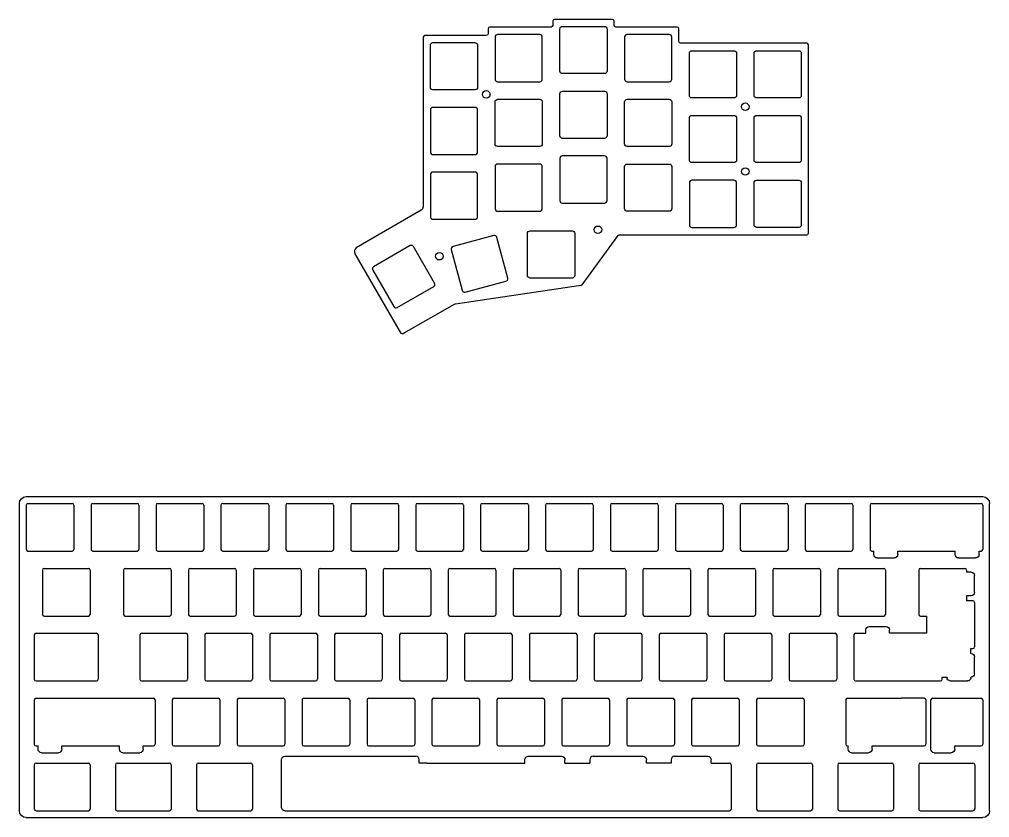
# Model space of a CAD drawing. Header units: millimetres. Extents: x 3603 to 4316, y 1056 to 1550.
# Drawn here: x 4030.9 to 4315.6, y 1274.2 to 1508.5 of the extents above; entities that cross this region are included whole.
import ezdxf

# ---------------------------------------------------------------- set-up
doc = ezdxf.new("R2010")
doc.units = ezdxf.units.MM

msp = doc.modelspace()

# ---------------------------------------------------------------- linework, layer by layer
for p, q in [((4186.88, 1506.25), (4168.88, 1506.25)), ((4187.38, 1508), (4187.38, 1506.75)), ((4204.88, 1508.5), (4187.88, 1508.5)), ((4205.38, 1506.75), (4205.38, 1508)), ((4223.88, 1506.25), (4205.88, 1506.25)), ((4149.38, 1503.25), (4149.38, 1502.01)), ((4167.88, 1503.75), (4149.88, 1503.75)), ((4168.38, 1505.75), (4168.38, 1504.25)), ((4224.38, 1502), (4224.38, 1505.75)), ((4149.38, 1502.01), (4149.38, 1485.75)), ((4242.88, 1501.5), (4224.88, 1501.5)), ((4244.89, 1501.5), (4242.88, 1501.5)), ((4261.89, 1501.5), (4244.89, 1501.5)), ((4262.39, 1445.74), (4262.39, 1501)), ((4149.38, 1485.75), (4149.38, 1453.46)), ((4148.8, 1452.47), (4129.72, 1441.43)), ((4206.88, 1445.24), (4242.88, 1445.24)), ((4242.88, 1445.24), (4244.89, 1445.24)), ((4244.89, 1445.24), (4261.89, 1445.24)), ((4129.34, 1439.73), (4142.58, 1416.69)), ((4158.84, 1425.02), (4195.63, 1430.49)), ((4143.81, 1416.46), (4158.56, 1424.95))]:
    msp.add_line(p, q)
at = {"color": 7, "linetype": 'Continuous', "lineweight": 25}
for p, q in [((4032.87, 1368.43), (4313.57, 1368.43)), ((4030.87, 1276.23), (4030.87, 1366.43)), ((4032.87, 1365.93), (4032.87, 1352.93)), ((4033.37, 1366.43), (4046.37, 1366.43)), ((4046.87, 1365.93), (4046.87, 1352.93)), ((4051.92, 1365.93), (4051.92, 1352.93)), ((4052.42, 1366.43), (4065.42, 1366.43)), ((4065.92, 1365.93), (4065.92, 1352.93)), ((4070.97, 1365.93), (4070.97, 1352.93)), ((4071.47, 1366.43), (4084.47, 1366.43)), ((4084.97, 1365.93), (4084.97, 1352.93)), ((4090.02, 1365.93), (4090.02, 1352.93)), ((4090.52, 1366.43), (4103.52, 1366.43)), ((4104.02, 1365.93), (4104.02, 1352.93)), ((4109.07, 1365.93), (4109.07, 1352.93)), ((4109.57, 1366.43), (4122.57, 1366.43)), ((4123.07, 1365.93), (4123.07, 1352.93)), ((4128.12, 1365.93), (4128.12, 1352.93)), ((4128.62, 1366.43), (4141.62, 1366.43)), ((4142.12, 1365.93), (4142.12, 1352.93)), ((4147.17, 1365.93), (4147.17, 1352.93)), ((4147.67, 1366.43), (4160.67, 1366.43)), ((4161.17, 1365.93), (4161.17, 1352.93)), ((4166.22, 1365.93), (4166.22, 1352.93)), ((4166.72, 1366.43), (4179.72, 1366.43)), ((4180.22, 1365.93), (4180.22, 1352.93)), ((4185.27, 1365.93), (4185.27, 1352.93)), ((4185.77, 1366.43), (4198.77, 1366.43)), ((4199.27, 1365.93), (4199.27, 1352.93)), ((4204.32, 1365.93), (4204.32, 1352.93)), ((4204.82, 1366.43), (4217.82, 1366.43)), ((4218.32, 1365.93), (4218.32, 1352.93)), ((4223.37, 1365.93), (4223.37, 1352.93)), ((4223.87, 1366.43), (4236.87, 1366.43)), ((4237.37, 1365.93), (4237.37, 1352.93)), ((4242.42, 1365.93), (4242.42, 1352.93)), ((4242.92, 1366.43), (4255.92, 1366.43)), ((4256.42, 1365.93), (4256.42, 1352.93)), ((4261.47, 1365.93), (4261.47, 1352.93)), ((4261.97, 1366.43), (4274.97, 1366.43)), ((4275.47, 1365.93), (4275.47, 1352.93)), ((4280.52, 1365.93), (4280.52, 1352.93)), ((4281.02, 1366.43), (4313.07, 1366.43)), ((4313.57, 1365.93), (4313.57, 1352.93)), ((4315.57, 1276.23), (4315.57, 1366.43)), ((4033.37, 1352.43), (4046.37, 1352.43)), ((4052.42, 1352.43), (4065.42, 1352.43)), ((4071.47, 1352.43), (4084.47, 1352.43)), ((4090.52, 1352.43), (4103.52, 1352.43)), ((4109.57, 1352.43), (4122.57, 1352.43)), ((4128.62, 1352.43), (4141.62, 1352.43)), ((4147.67, 1352.43), (4160.67, 1352.43)), ((4166.72, 1352.43), (4179.72, 1352.43)), ((4185.77, 1352.43), (4198.77, 1352.43)), ((4204.82, 1352.43), (4217.82, 1352.43)), ((4223.87, 1352.43), (4236.87, 1352.43)), ((4242.92, 1352.43), (4255.92, 1352.43)), ((4261.97, 1352.43), (4274.97, 1352.43)), ((4281.02, 1352.43), (4281.61, 1352.43)), ((4281.61, 1351.43), (4281.61, 1352.43)), ((4288.61, 1351.43), (4288.61, 1352.43)), ((4288.61, 1352.43), (4305.48, 1352.43)), ((4305.48, 1351.43), (4305.48, 1352.43)), ((4312.48, 1351.43), (4312.48, 1352.43)), ((4312.48, 1352.43), (4313.07, 1352.43)), ((4282.61, 1350.43), (4287.61, 1350.43)), ((4306.48, 1350.43), (4311.48, 1350.43)), ((4037.63, 1346.88), (4037.63, 1333.88)), ((4038.13, 1347.38), (4051.13, 1347.38)), ((4051.63, 1346.88), (4051.63, 1333.88)), ((4061.44, 1346.88), (4061.44, 1333.88)), ((4061.94, 1347.38), (4074.94, 1347.38)), ((4075.44, 1346.88), (4075.44, 1333.88)), ((4080.49, 1346.88), (4080.49, 1333.88)), ((4080.99, 1347.38), (4093.99, 1347.38)), ((4094.49, 1346.88), (4094.49, 1333.88)), ((4099.54, 1346.88), (4099.54, 1333.88)), ((4100.04, 1347.38), (4113.04, 1347.38)), ((4113.54, 1346.88), (4113.54, 1333.88)), ((4118.59, 1346.88), (4118.59, 1333.88)), ((4119.09, 1347.38), (4132.09, 1347.38)), ((4132.59, 1346.88), (4132.59, 1333.88)), ((4137.64, 1346.88), (4137.64, 1333.88)), ((4138.14, 1347.38), (4151.14, 1347.38)), ((4151.64, 1346.88), (4151.64, 1333.88)), ((4156.69, 1346.88), (4156.69, 1333.88)), ((4157.19, 1347.38), (4170.19, 1347.38)), ((4170.69, 1346.88), (4170.69, 1333.88)), ((4175.74, 1346.88), (4175.74, 1333.88)), ((4176.24, 1347.38), (4189.24, 1347.38)), ((4189.74, 1346.88), (4189.74, 1333.88)), ((4194.79, 1346.88), (4194.79, 1333.88)), ((4195.29, 1347.38), (4208.29, 1347.38)), ((4208.79, 1346.88), (4208.79, 1333.88)), ((4213.84, 1346.88), (4213.84, 1333.88)), ((4214.34, 1347.38), (4227.34, 1347.38)), ((4227.84, 1346.88), (4227.84, 1333.88)), ((4232.89, 1346.88), (4232.89, 1333.88)), ((4233.39, 1347.38), (4246.39, 1347.38)), ((4246.89, 1346.88), (4246.89, 1333.88)), ((4251.94, 1346.88), (4251.94, 1333.88)), ((4252.44, 1347.38), (4265.44, 1347.38)), ((4265.94, 1346.88), (4265.94, 1333.88)), ((4270.99, 1346.88), (4270.99, 1333.88)), ((4271.49, 1347.38), (4284.49, 1347.38)), ((4284.99, 1346.88), (4284.99, 1333.88)), ((4294.8, 1346.88), (4294.8, 1333.88)), ((4295.3, 1347.38), (4308.3, 1347.38)), ((4308.8, 1346.88), (4308.8, 1346.29)), ((4310.16, 1346.29), (4308.8, 1346.29)), ((4311.16, 1340.29), (4311.16, 1345.29)), ((4308.8, 1339.29), (4308.8, 1337.85)), ((4310.16, 1339.29), (4308.8, 1339.29)), ((4310.66, 1337.85), (4308.8, 1337.85)), ((4311.16, 1337.35), (4311.16, 1324.35)), ((4038.13, 1333.38), (4051.13, 1333.38)), ((4061.94, 1333.38), (4074.94, 1333.38)), ((4080.99, 1333.38), (4093.99, 1333.38)), ((4100.04, 1333.38), (4113.04, 1333.38)), ((4119.09, 1333.38), (4132.09, 1333.38)), ((4138.14, 1333.38), (4151.14, 1333.38)), ((4157.19, 1333.38), (4170.19, 1333.38)), ((4176.24, 1333.38), (4189.24, 1333.38)), ((4195.29, 1333.38), (4208.29, 1333.38)), ((4214.34, 1333.38), (4227.34, 1333.38)), ((4233.39, 1333.38), (4246.39, 1333.38)), ((4252.44, 1333.38), (4265.44, 1333.38)), ((4271.49, 1333.38), (4284.49, 1333.38)), ((4295.3, 1333.38), (4297.16, 1333.38)), ((4297.16, 1328.33), (4297.16, 1333.38)), ((4280.22, 1330.33), (4282.72, 1330.33)), ((4282.72, 1330.33), (4285.19, 1330.33)), ((4035.25, 1327.83), (4035.25, 1314.83)), ((4035.75, 1328.33), (4053.52, 1328.33)), ((4054.02, 1327.83), (4054.02, 1314.83)), ((4066.21, 1327.83), (4066.21, 1314.83)), ((4066.71, 1328.33), (4079.71, 1328.33)), ((4080.21, 1327.83), (4080.21, 1314.83)), ((4085.26, 1327.83), (4085.26, 1314.83)), ((4085.76, 1328.33), (4098.76, 1328.33)), ((4099.26, 1327.83), (4099.26, 1314.83)), ((4104.31, 1327.83), (4104.31, 1314.83)), ((4104.81, 1328.33), (4117.81, 1328.33)), ((4118.31, 1327.83), (4118.31, 1314.83)), ((4123.36, 1327.83), (4123.36, 1314.83)), ((4123.86, 1328.33), (4136.86, 1328.33)), ((4137.36, 1327.83), (4137.36, 1314.83)), ((4142.41, 1327.83), (4142.41, 1314.83)), ((4142.91, 1328.33), (4155.91, 1328.33)), ((4156.41, 1327.83), (4156.41, 1314.83)), ((4161.46, 1327.83), (4161.46, 1314.83)), ((4161.96, 1328.33), (4174.96, 1328.33)), ((4175.46, 1327.83), (4175.46, 1314.83)), ((4180.51, 1327.83), (4180.51, 1314.83)), ((4181.01, 1328.33), (4194.01, 1328.33)), ((4194.51, 1327.83), (4194.51, 1314.83)), ((4199.56, 1327.83), (4199.56, 1314.83)), ((4200.06, 1328.33), (4213.06, 1328.33)), ((4213.56, 1327.83), (4213.56, 1314.83)), ((4218.61, 1327.83), (4218.61, 1314.83)), ((4219.11, 1328.33), (4232.11, 1328.33)), ((4232.61, 1327.83), (4232.61, 1314.83)), ((4237.66, 1327.83), (4237.66, 1314.83)), ((4238.16, 1328.33), (4251.16, 1328.33)), ((4251.66, 1327.83), (4251.66, 1314.83)), ((4256.71, 1327.83), (4256.71, 1314.83)), ((4257.21, 1328.33), (4270.21, 1328.33)), ((4270.71, 1327.83), (4270.71, 1314.83)), ((4275.76, 1327.83), (4275.76, 1314.83)), ((4276.26, 1328.33), (4279.22, 1328.33)), ((4279.22, 1328.33), (4279.22, 1329.33)), ((4286.19, 1328.33), (4286.19, 1329.33)), ((4297.16, 1328.33), (4286.19, 1328.33)), ((4310.1, 1322.42), (4310.1, 1323.85)), ((4310.1, 1323.85), (4310.66, 1323.85)), ((4310.16, 1322.42), (4310.1, 1322.42)), ((4311.16, 1316.42), (4311.16, 1321.42)), ((4301.66, 1314.83), (4301.66, 1315.42)), ((4301.66, 1315.42), (4303.07, 1315.42)), ((4303.07, 1315.42), (4303.07, 1315.33)), ((4310.1, 1315.33), (4310.1, 1315.42)), ((4310.1, 1315.42), (4310.16, 1315.42)), ((4035.75, 1314.33), (4053.52, 1314.33)), ((4066.71, 1314.33), (4079.71, 1314.33)), ((4085.76, 1314.33), (4098.76, 1314.33)), ((4104.81, 1314.33), (4117.81, 1314.33)), ((4123.86, 1314.33), (4136.86, 1314.33)), ((4142.91, 1314.33), (4155.91, 1314.33)), ((4161.96, 1314.33), (4174.96, 1314.33)), ((4181.01, 1314.33), (4194.01, 1314.33)), ((4200.06, 1314.33), (4213.06, 1314.33)), ((4219.11, 1314.33), (4232.11, 1314.33)), ((4238.16, 1314.33), (4251.16, 1314.33)), ((4257.21, 1314.33), (4270.21, 1314.33)), ((4276.26, 1314.33), (4301.16, 1314.33)), ((4304.02, 1314.33), (4309.1, 1314.33)), ((4035.25, 1308.78), (4035.25, 1295.78)), ((4035.75, 1309.28), (4070.18, 1309.28)), ((4070.68, 1308.78), (4070.68, 1295.78)), ((4075.73, 1308.78), (4075.73, 1295.78)), ((4076.23, 1309.28), (4089.23, 1309.28)), ((4089.73, 1308.78), (4089.73, 1295.78)), ((4094.78, 1308.78), (4094.78, 1295.78)), ((4095.28, 1309.28), (4108.28, 1309.28)), ((4108.78, 1308.78), (4108.78, 1295.78)), ((4113.83, 1308.78), (4113.83, 1295.78)), ((4114.33, 1309.28), (4127.33, 1309.28)), ((4127.83, 1308.78), (4127.83, 1295.78)), ((4132.88, 1308.78), (4132.88, 1295.78)), ((4133.38, 1309.28), (4146.38, 1309.28)), ((4146.88, 1308.78), (4146.88, 1295.78)), ((4151.93, 1308.78), (4151.93, 1295.78)), ((4152.43, 1309.28), (4165.43, 1309.28)), ((4165.93, 1308.78), (4165.93, 1295.78)), ((4170.98, 1308.78), (4170.98, 1295.78)), ((4171.48, 1309.28), (4184.48, 1309.28)), ((4184.98, 1308.78), (4184.98, 1295.78)), ((4190.03, 1308.78), (4190.03, 1295.78)), ((4190.53, 1309.28), (4203.53, 1309.28)), ((4204.03, 1308.78), (4204.03, 1295.78)), ((4209.08, 1308.78), (4209.08, 1295.78)), ((4209.58, 1309.28), (4222.58, 1309.28)), ((4223.08, 1308.78), (4223.08, 1295.78)), ((4228.13, 1308.78), (4228.13, 1295.78)), ((4228.63, 1309.28), (4241.63, 1309.28)), ((4242.13, 1308.78), (4242.13, 1295.78)), ((4247.18, 1308.78), (4247.18, 1295.78)), ((4247.68, 1309.28), (4260.68, 1309.28)), ((4261.18, 1308.78), (4261.18, 1295.78)), ((4273.38, 1308.78), (4273.38, 1295.78)), ((4273.88, 1309.28), (4281.46, 1309.28)), ((4281.46, 1309.28), (4286.38, 1309.28)), ((4286.38, 1309.28), (4289.58, 1309.28)), ((4296.4, 1309.28), (4289.58, 1309.28)), ((4296.9, 1308.78), (4296.9, 1295.78)), ((4298.34, 1295.27), (4298.34, 1308.78)), ((4298.84, 1309.28), (4313.07, 1309.28)), ((4313.57, 1308.78), (4313.57, 1295.78)), ((4035.75, 1295.28), (4036.34, 1295.28)), ((4036.34, 1294.28), (4036.34, 1295.28)), ((4037.34, 1293.28), (4042.34, 1293.28)), ((4043.34, 1294.28), (4043.34, 1295.28)), ((4043.34, 1295.28), (4060.21, 1295.28)), ((4060.21, 1294.28), (4060.21, 1295.28)), ((4061.21, 1293.28), (4066.21, 1293.28)), ((4067.21, 1294.28), (4067.21, 1295.28)), ((4067.21, 1295.28), (4070.18, 1295.28)), ((4076.23, 1295.28), (4089.23, 1295.28)), ((4095.28, 1295.28), (4108.28, 1295.28)), ((4114.33, 1295.28), (4127.33, 1295.28)), ((4133.38, 1295.28), (4146.38, 1295.28)), ((4152.43, 1295.28), (4165.43, 1295.28)), ((4171.48, 1295.28), (4184.48, 1295.28)), ((4190.53, 1295.28), (4203.53, 1295.28)), ((4209.58, 1295.28), (4222.58, 1295.28)), ((4228.63, 1295.28), (4241.63, 1295.28)), ((4247.68, 1295.28), (4260.68, 1295.28)), ((4273.88, 1295.28), (4274.07, 1295.28)), ((4274.07, 1294.28), (4274.07, 1295.28)), ((4275.07, 1293.28), (4280.07, 1293.28)), ((4281.07, 1294.28), (4281.07, 1295.28)), ((4281.07, 1295.28), (4296.4, 1295.28)), ((4298.34, 1294.28), (4298.34, 1295.27)), ((4299.34, 1293.28), (4304.34, 1293.28)), ((4305.34, 1294.28), (4305.34, 1295.28)), ((4305.34, 1295.28), (4313.07, 1295.28)), ((4035.25, 1289.73), (4035.25, 1276.73)), ((4035.75, 1290.23), (4051.13, 1290.23)), ((4051.63, 1289.73), (4051.63, 1276.73)), ((4059.06, 1289.73), (4059.06, 1276.73)), ((4059.56, 1290.23), (4074.94, 1290.23)), ((4075.44, 1289.73), (4075.44, 1276.73)), ((4082.87, 1289.73), (4082.87, 1276.73)), ((4083.37, 1290.23), (4098.75, 1290.23)), ((4099.25, 1289.73), (4099.25, 1276.73)), ((4107.77, 1277.23), (4107.77, 1291.23)), ((4108.77, 1292.23), (4147.18, 1292.23)), ((4148.18, 1290.23), (4148.18, 1291.23)), ((4150.55, 1290.23), (4148.18, 1290.23)), ((4150.55, 1290.23), (4155.32, 1290.23)), ((4155.32, 1290.23), (4179.21, 1290.23)), ((4179.21, 1290.23), (4179.21, 1291.23)), ((4180.21, 1292.23), (4189.97, 1292.23)), ((4190.97, 1290.23), (4190.97, 1291.23)), ((4198.26, 1291.23), (4198.26, 1290.23)), ((4199.26, 1292.23), (4213.85, 1292.23)), ((4214.85, 1290.23), (4214.85, 1291.23)), ((4222.14, 1290.23), (4214.85, 1290.23)), ((4222.14, 1291.23), (4222.14, 1290.23)), ((4223.14, 1292.23), (4232.87, 1292.23)), ((4233.87, 1290.23), (4233.87, 1291.23)), ((4233.87, 1290.23), (4239.25, 1290.23)), ((4239.75, 1289.73), (4239.75, 1276.73)), ((4247.18, 1289.73), (4247.18, 1276.73)), ((4247.68, 1290.23), (4263.06, 1290.23)), ((4263.56, 1289.73), (4263.56, 1276.73)), ((4270.99, 1289.73), (4270.99, 1276.73)), ((4271.49, 1290.23), (4286.88, 1290.23)), ((4287.38, 1289.73), (4287.38, 1276.73)), ((4294.8, 1289.73), (4294.8, 1276.73)), ((4295.3, 1290.23), (4310.69, 1290.23)), ((4311.19, 1289.73), (4311.19, 1276.73)), ((4035.75, 1276.23), (4051.13, 1276.23)), ((4059.56, 1276.23), (4074.94, 1276.23)), ((4083.37, 1276.23), (4098.75, 1276.23)), ((4108.77, 1276.23), (4150.55, 1276.23)), ((4150.55, 1276.23), (4163.55, 1276.23)), ((4180.21, 1276.23), (4213.85, 1276.23)), ((4213.85, 1276.23), (4229.12, 1276.23)), ((4229.12, 1276.23), (4232.87, 1276.23)), ((4232.87, 1276.23), (4238.75, 1276.23)), ((4238.75, 1276.23), (4239.25, 1276.23)), ((4247.68, 1276.23), (4263.06, 1276.23)), ((4271.49, 1276.23), (4286.88, 1276.23)), ((4295.3, 1276.23), (4310.69, 1276.23)), ((4032.87, 1274.23), (4313.57, 1274.23))]:
    msp.add_line(p, q, dxfattribs=at)
for points in [[(4189.46, 1505.68, -0.414214), (4190.21, 1506.43), (4202.56, 1506.43, -0.414214), (4203.31, 1505.68), (4203.31, 1493.33, -0.414214), (4202.56, 1492.58), (4190.21, 1492.58, -0.414214), (4189.46, 1493.33)], [(4170.46, 1503.31), (4170.46, 1490.95, 0.414214), (4171.21, 1490.2), (4183.56, 1490.2, 0.414214), (4184.31, 1490.95), (4184.31, 1503.31, 0.414214), (4183.56, 1504.06), (4171.21, 1504.06, 0.414214)], [(4209.21, 1490.2), (4221.56, 1490.2, 0.414214), (4222.31, 1490.95), (4222.31, 1503.31, 0.414214), (4221.56, 1504.06), (4209.21, 1504.06, 0.414214), (4208.46, 1503.31), (4208.46, 1490.95, 0.414214)], [(4165.31, 1488.58, -0.414214), (4164.56, 1487.83), (4152.21, 1487.83, -0.414214), (4151.46, 1488.58), (4151.46, 1500.93, -0.414214), (4152.21, 1501.68), (4164.56, 1501.68, -0.414214), (4165.31, 1500.93)], [(4227.46, 1498.56, -0.414214), (4228.21, 1499.31), (4240.56, 1499.31, -0.414214), (4241.31, 1498.56), (4241.31, 1486.2, -0.414214), (4240.56, 1485.45), (4228.21, 1485.45, -0.414214), (4227.46, 1486.2)], [(4247.22, 1485.45, -0.414214), (4246.47, 1486.2), (4246.47, 1498.56, -0.414214), (4247.22, 1499.31), (4259.57, 1499.31, -0.414214), (4260.32, 1498.56), (4260.32, 1486.2, -0.414214), (4259.57, 1485.45)], [(4203.31, 1474.33, -0.414214), (4202.56, 1473.58), (4190.21, 1473.58, -0.414214), (4189.46, 1474.33), (4189.46, 1486.68, -0.414214), (4190.21, 1487.43), (4202.56, 1487.43, -0.414214), (4203.31, 1486.68)], [(4171.21, 1471.2, -0.414214), (4170.46, 1471.95), (4170.46, 1484.3, -0.414214), (4171.21, 1485.05), (4183.56, 1485.05, -0.414214), (4184.31, 1484.3), (4184.31, 1471.95, -0.414214), (4183.56, 1471.2)], [(4208.46, 1484.3, -0.414214), (4209.21, 1485.05), (4221.56, 1485.05, -0.414214), (4222.31, 1484.3), (4222.31, 1471.95, -0.414214), (4221.56, 1471.2), (4209.21, 1471.2, -0.414214), (4208.46, 1471.95)], [(4152.21, 1468.83), (4164.56, 1468.83, 0.414214), (4165.31, 1469.58), (4165.31, 1481.93, 0.414214), (4164.56, 1482.68), (4152.21, 1482.68, 0.414214), (4151.46, 1481.93), (4151.46, 1469.58, 0.414214)], [(4228.21, 1466.45, -0.414214), (4227.46, 1467.2), (4227.46, 1479.55, -0.414214), (4228.21, 1480.3), (4240.56, 1480.3, -0.414214), (4241.31, 1479.55), (4241.31, 1467.2, -0.414214), (4240.56, 1466.45)], [(4259.57, 1480.3, -0.414214), (4260.32, 1479.55), (4260.32, 1467.2, -0.414214), (4259.57, 1466.45), (4247.22, 1466.45, -0.414214), (4246.47, 1467.2), (4246.47, 1479.55, -0.414214), (4247.22, 1480.3)], [(4189.46, 1467.68), (4189.46, 1455.33, 0.414214), (4190.21, 1454.58), (4202.56, 1454.58, 0.414214), (4203.31, 1455.33), (4203.31, 1467.68, 0.414214), (4202.56, 1468.43), (4190.21, 1468.43, 0.414214)], [(4151.46, 1462.93), (4151.46, 1450.58, 0.414214), (4152.21, 1449.83), (4164.56, 1449.83, 0.414214), (4165.31, 1450.58), (4165.31, 1462.93, 0.414214), (4164.56, 1463.68), (4152.21, 1463.68, 0.414214)], [(4171.21, 1452.2), (4183.56, 1452.2, 0.414214), (4184.31, 1452.95), (4184.31, 1465.3, 0.414214), (4183.56, 1466.05), (4171.21, 1466.05, 0.414214), (4170.46, 1465.3), (4170.46, 1452.95, 0.414214)], [(4209.21, 1452.2, -0.414214), (4208.46, 1452.95), (4208.46, 1465.3, -0.414214), (4209.21, 1466.05), (4221.56, 1466.05, -0.414214), (4222.31, 1465.3), (4222.31, 1452.95, -0.414214), (4221.56, 1452.2)], [(4240.56, 1461.3), (4228.21, 1461.3, 0.414214), (4227.46, 1460.55), (4227.46, 1448.2, 0.414214), (4228.21, 1447.45), (4240.56, 1447.45, 0.414214), (4241.31, 1448.2), (4241.31, 1460.55, 0.414214)], [(4246.47, 1460.55, -0.414214), (4247.22, 1461.3), (4259.57, 1461.3, -0.414214), (4260.32, 1460.55), (4260.32, 1448.2, -0.414214), (4259.57, 1447.45), (4247.22, 1447.45, -0.414214), (4246.47, 1448.2)], [(4180.71, 1432.58, -0.414214), (4179.96, 1433.33), (4179.96, 1445.68, -0.414214), (4180.71, 1446.43), (4193.06, 1446.43, -0.414214), (4193.81, 1445.68), (4193.81, 1433.33, -0.414214), (4193.06, 1432.58)], [(4161.7, 1428.47), (4173.63, 1431.65, 0.414214), (4174.16, 1432.57), (4170.98, 1444.5, 0.414214), (4170.06, 1445.03), (4158.12, 1441.85, 0.414214), (4157.59, 1440.93), (4160.78, 1429, 0.414214)], [(4152.71, 1431.12), (4146.54, 1441.82, 0.414214), (4145.52, 1442.09), (4134.82, 1435.92, 0.414214), (4134.54, 1434.9), (4140.71, 1424.2, 0.414214), (4141.74, 1423.92), (4152.44, 1430.09, 0.414214)]]:
    msp.add_lwpolyline(points, format="xyb", close=True)
at = {"color": 7, "linetype": 'Continuous', "lineweight": 25, "flags": 128}
for points in [[(4190.97, 1290.23), (4195.06, 1290.23), (4198.26, 1290.23)], [(4163.55, 1276.23), (4172.88, 1276.23), (4180.21, 1276.23)]]:
    msp.add_lwpolyline(points, dxfattribs=at)
at = {"extrusion": (0, 0, -1)}
for centre, radius, start, end in [((-4147.59, 1453.84), 1.83, 192.0808, 228.5346), ((-4206.88, 1444.74), 0.5, 45, 90), ((-4159.13, 1423.3), 1.75, 70.829, 80.3066)]:
    msp.add_arc(centre, radius, start, end, dxfattribs=at)
msp.add_arc((4195.57, 1431.12), 0.637, 275.7965, 310.6007)
at = {"color": 7, "linetype": 'Continuous', "lineweight": 25}
for centre, radius, start, end in [((4033.37, 1365.93), 0.5, 90, 180), ((4046.37, 1365.93), 0.5, 0, 90), ((4052.42, 1365.93), 0.5, 90, 180), ((4065.42, 1365.93), 0.5, 0, 90), ((4071.47, 1365.93), 0.5, 90, 180), ((4084.47, 1365.93), 0.5, 0, 90), ((4090.52, 1365.93), 0.5, 90, 180), ((4103.52, 1365.93), 0.5, 0, 90), ((4109.57, 1365.93), 0.5, 90, 180), ((4122.57, 1365.93), 0.5, 0, 90), ((4128.62, 1365.93), 0.5, 90, 180), ((4141.62, 1365.93), 0.5, 0, 90), ((4147.67, 1365.93), 0.5, 90, 180), ((4160.67, 1365.93), 0.5, 0, 90), ((4166.72, 1365.93), 0.5, 90, 180), ((4179.72, 1365.93), 0.5, 0, 90), ((4185.77, 1365.93), 0.5, 90, 180), ((4198.77, 1365.93), 0.5, 0, 90), ((4204.82, 1365.93), 0.5, 90, 180), ((4217.82, 1365.93), 0.5, 0, 90), ((4223.87, 1365.93), 0.5, 90, 180), ((4236.87, 1365.93), 0.5, 0, 90), ((4242.92, 1365.93), 0.5, 90, 180), ((4255.92, 1365.93), 0.5, 360, 90), ((4261.97, 1365.93), 0.5, 90, 180), ((4274.97, 1365.93), 0.5, 360, 90), ((4281.02, 1365.93), 0.5, 90, 180), ((4313.07, 1365.93), 0.5, 0, 90), ((4033.37, 1352.93), 0.5, 180, 270), ((4046.37, 1352.93), 0.5, 270, 0), ((4052.42, 1352.93), 0.5, 180, 270), ((4065.42, 1352.93), 0.5, 270, 360), ((4071.47, 1352.93), 0.5, 180, 270), ((4084.47, 1352.93), 0.5, 270, 360), ((4090.52, 1352.93), 0.5, 180, 270), ((4103.52, 1352.93), 0.5, 270, 0), ((4109.57, 1352.93), 0.5, 180, 270), ((4122.57, 1352.93), 0.5, 270, 0), ((4128.62, 1352.93), 0.5, 180, 270), ((4141.62, 1352.93), 0.5, 270, 360), ((4147.67, 1352.93), 0.5, 180, 270), ((4160.67, 1352.93), 0.5, 270, 360), ((4166.72, 1352.93), 0.5, 180, 270), ((4179.72, 1352.93), 0.5, 270, 0), ((4185.77, 1352.93), 0.5, 180, 270), ((4198.77, 1352.93), 0.5, 270, 0), ((4204.82, 1352.93), 0.5, 180, 270), ((4217.82, 1352.93), 0.5, 270, 360), ((4223.87, 1352.93), 0.5, 180, 270), ((4236.87, 1352.93), 0.5, 270, 0), ((4242.92, 1352.93), 0.5, 180, 270), ((4255.92, 1352.93), 0.5, 270, 0), ((4261.97, 1352.93), 0.5, 180, 270), ((4274.97, 1352.93), 0.5, 270, 0), ((4281.02, 1352.93), 0.5, 180, 270), ((4313.07, 1352.93), 0.5, 270, 0), ((4038.13, 1346.88), 0.5, 90, 180), ((4051.13, 1346.88), 0.5, 0, 90), ((4061.94, 1346.88), 0.5, 90, 180), ((4074.94, 1346.88), 0.5, 0, 90), ((4080.99, 1346.88), 0.5, 90, 180), ((4093.99, 1346.88), 0.5, 0, 90), ((4100.04, 1346.88), 0.5, 90, 180), ((4113.04, 1346.88), 0.5, 0, 90), ((4119.09, 1346.88), 0.5, 90, 180), ((4132.09, 1346.88), 0.5, 0, 90), ((4138.14, 1346.88), 0.5, 90, 180), ((4151.14, 1346.88), 0.5, 0, 90), ((4157.19, 1346.88), 0.5, 90, 180), ((4170.19, 1346.88), 0.5, 0, 90), ((4176.24, 1346.88), 0.5, 90, 180), ((4189.24, 1346.88), 0.5, 0, 90), ((4195.29, 1346.88), 0.5, 90, 180), ((4208.29, 1346.88), 0.5, 0, 90), ((4214.34, 1346.88), 0.5, 90, 180), ((4227.34, 1346.88), 0.5, 0, 90), ((4233.39, 1346.88), 0.5, 90, 180), ((4246.39, 1346.88), 0.5, 0, 90), ((4252.44, 1346.88), 0.5, 90, 180), ((4265.44, 1346.88), 0.5, 0, 90), ((4271.49, 1346.88), 0.5, 90, 180), ((4284.49, 1346.88), 0.5, 0, 90), ((4295.3, 1346.88), 0.5, 90, 180), ((4308.3, 1346.88), 0.5, 0, 90), ((4310.66, 1337.35), 0.5, 0, 90), ((4038.13, 1333.88), 0.5, 180, 270), ((4051.13, 1333.88), 0.5, 270, 0), ((4061.94, 1333.88), 0.5, 180, 270), ((4074.94, 1333.88), 0.5, 270, 0), ((4080.99, 1333.88), 0.5, 180, 270), ((4093.99, 1333.88), 0.5, 270, 0), ((4100.04, 1333.88), 0.5, 180, 270), ((4113.04, 1333.88), 0.5, 270, 0), ((4119.09, 1333.88), 0.5, 180, 270), ((4132.09, 1333.88), 0.5, 270, 360), ((4138.14, 1333.88), 0.5, 180, 270), ((4151.14, 1333.88), 0.5, 270, 360), ((4157.19, 1333.88), 0.5, 180, 270), ((4170.19, 1333.88), 0.5, 270, 0), ((4176.24, 1333.88), 0.5, 180, 270), ((4189.24, 1333.88), 0.5, 270, 0), ((4195.29, 1333.88), 0.5, 180, 270), ((4208.29, 1333.88), 0.5, 270, 0), ((4214.34, 1333.88), 0.5, 180, 270), ((4227.34, 1333.88), 0.5, 270, 0), ((4233.39, 1333.88), 0.5, 180, 270), ((4246.39, 1333.88), 0.5, 270, 0), ((4252.44, 1333.88), 0.5, 180, 270), ((4265.44, 1333.88), 0.5, 270, 0), ((4271.49, 1333.88), 0.5, 180, 270), ((4284.49, 1333.88), 0.5, 270, 360), ((4295.3, 1333.88), 0.5, 180, 270), ((4035.75, 1327.83), 0.5, 90, 180), ((4053.52, 1327.83), 0.5, 0, 90), ((4066.71, 1327.83), 0.5, 90, 180), ((4079.71, 1327.83), 0.5, 0, 90), ((4085.76, 1327.83), 0.5, 90, 180), ((4098.76, 1327.83), 0.5, 0, 90), ((4104.81, 1327.83), 0.5, 90, 180), ((4117.81, 1327.83), 0.5, 0, 90), ((4123.86, 1327.83), 0.5, 90, 180), ((4136.86, 1327.83), 0.5, 0, 90), ((4142.91, 1327.83), 0.5, 90, 180), ((4155.91, 1327.83), 0.5, 0, 90), ((4161.96, 1327.83), 0.5, 90, 180), ((4174.96, 1327.83), 0.5, 0, 90), ((4181.01, 1327.83), 0.5, 90, 180), ((4194.01, 1327.83), 0.5, 0, 90), ((4200.06, 1327.83), 0.5, 90, 180), ((4213.06, 1327.83), 0.5, 0, 90), ((4219.11, 1327.83), 0.5, 90, 180), ((4232.11, 1327.83), 0.5, 0, 90), ((4238.16, 1327.83), 0.5, 90, 180), ((4251.16, 1327.83), 0.5, 0, 90), ((4257.21, 1327.83), 0.5, 90, 180), ((4270.21, 1327.83), 0.5, 0, 90), ((4276.26, 1327.83), 0.5, 90, 180), ((4310.66, 1324.35), 0.5, 270, 0), ((4035.75, 1314.83), 0.5, 180, 270), ((4053.52, 1314.83), 0.5, 270, 0), ((4066.71, 1314.83), 0.5, 180, 270), ((4079.71, 1314.83), 0.5, 270, 0), ((4085.76, 1314.83), 0.5, 180, 270), ((4098.76, 1314.83), 0.5, 270, 0), ((4104.81, 1314.83), 0.5, 180, 270), ((4117.81, 1314.83), 0.5, 270, 0), ((4123.86, 1314.83), 0.5, 180, 270), ((4136.86, 1314.83), 0.5, 270, 0), ((4142.91, 1314.83), 0.5, 180, 270), ((4155.91, 1314.83), 0.5, 270, 0), ((4161.96, 1314.83), 0.5, 180, 270), ((4174.96, 1314.83), 0.5, 270, 0), ((4181.01, 1314.83), 0.5, 180, 270), ((4194.01, 1314.83), 0.5, 270, 360), ((4200.06, 1314.83), 0.5, 180, 270), ((4213.06, 1314.83), 0.5, 270, 360), ((4219.11, 1314.83), 0.5, 180, 270), ((4232.11, 1314.83), 0.5, 270, 0), ((4238.16, 1314.83), 0.5, 180, 270), ((4251.16, 1314.83), 0.5, 270, 0), ((4257.21, 1314.83), 0.5, 180, 270), ((4270.21, 1314.83), 0.5, 270, 360), ((4276.26, 1314.83), 0.5, 180, 270), ((4301.16, 1314.83), 0.5, 270, 0), ((4035.75, 1308.78), 0.5, 90, 180), ((4070.18, 1308.78), 0.5, 0, 90), ((4076.23, 1308.78), 0.5, 90, 180), ((4089.23, 1308.78), 0.5, 0, 90), ((4095.28, 1308.78), 0.5, 90, 180), ((4108.28, 1308.78), 0.5, 0, 90), ((4114.33, 1308.78), 0.5, 90, 180), ((4127.33, 1308.78), 0.5, 0, 90), ((4133.38, 1308.78), 0.5, 90, 180), ((4146.38, 1308.78), 0.5, 0, 90), ((4152.43, 1308.78), 0.5, 90, 180), ((4165.43, 1308.78), 0.5, 0, 90), ((4171.48, 1308.78), 0.5, 90, 180), ((4184.48, 1308.78), 0.5, 360, 90), ((4190.53, 1308.78), 0.5, 90, 180), ((4203.53, 1308.78), 0.5, 0, 90), ((4209.58, 1308.78), 0.5, 90, 180), ((4222.58, 1308.78), 0.5, 0, 90), ((4228.63, 1308.78), 0.5, 90, 180), ((4241.63, 1308.78), 0.5, 0, 90), ((4247.68, 1308.78), 0.5, 90, 180), ((4260.68, 1308.78), 0.5, 0, 90), ((4273.88, 1308.78), 0.5, 90, 180), ((4296.4, 1308.78), 0.5, 0, 90), ((4298.84, 1308.78), 0.5, 90, 180), ((4313.07, 1308.78), 0.5, 0, 90), ((4035.75, 1295.78), 0.5, 180, 270), ((4070.18, 1295.78), 0.5, 270, 0), ((4076.23, 1295.78), 0.5, 180, 270), ((4089.23, 1295.78), 0.5, 270, 0), ((4095.28, 1295.78), 0.5, 180, 270), ((4108.28, 1295.78), 0.5, 270, 0), ((4114.33, 1295.78), 0.5, 180, 270), ((4127.33, 1295.78), 0.5, 270, 0), ((4133.38, 1295.78), 0.5, 180, 270), ((4146.38, 1295.78), 0.5, 270, 0), ((4152.43, 1295.78), 0.5, 180, 270), ((4165.43, 1295.78), 0.5, 270, 0), ((4171.48, 1295.78), 0.5, 180, 270), ((4184.48, 1295.78), 0.5, 270, 0), ((4190.53, 1295.78), 0.5, 180, 270), ((4203.53, 1295.78), 0.5, 270, 0), ((4209.58, 1295.78), 0.5, 180, 270), ((4222.58, 1295.78), 0.5, 270, 0), ((4228.63, 1295.78), 0.5, 180, 270), ((4241.63, 1295.78), 0.5, 270, 0), ((4247.68, 1295.78), 0.5, 180, 270), ((4260.68, 1295.78), 0.5, 270, 0), ((4273.88, 1295.78), 0.5, 180, 270), ((4296.4, 1295.78), 0.5, 270, 0), ((4313.07, 1295.78), 0.5, 270, 0), ((4035.75, 1289.73), 0.5, 90, 180), ((4051.13, 1289.73), 0.5, 0, 90), ((4059.56, 1289.73), 0.5, 90, 180), ((4074.94, 1289.73), 0.5, 0, 90), ((4083.37, 1289.73), 0.5, 90, 180), ((4098.75, 1289.73), 0.5, 0, 90), ((4147.18, 1291.23), 1, 0, 90), ((4199.26, 1291.23), 1, 90, 180), ((4223.14, 1291.23), 1, 90, 180), ((4239.25, 1289.73), 0.5, 0, 90), ((4247.68, 1289.73), 0.5, 90, 180), ((4263.06, 1289.73), 0.5, 0, 90), ((4271.49, 1289.73), 0.5, 90, 180), ((4286.88, 1289.73), 0.5, 0, 90), ((4295.3, 1289.73), 0.5, 90, 180), ((4310.69, 1289.73), 0.5, 0, 90), ((4035.75, 1276.73), 0.5, 180, 270), ((4051.13, 1276.73), 0.5, 270, 0), ((4059.56, 1276.73), 0.5, 180, 270), ((4074.94, 1276.73), 0.5, 270, 0), ((4083.37, 1276.73), 0.5, 180, 270), ((4098.75, 1276.73), 0.5, 270, 0), ((4239.25, 1276.73), 0.5, 270, 0), ((4247.68, 1276.73), 0.5, 180, 270), ((4263.06, 1276.73), 0.5, 270, 0), ((4271.49, 1276.73), 0.5, 180, 270), ((4286.88, 1276.73), 0.5, 270, 0), ((4295.3, 1276.73), 0.5, 180, 270), ((4310.69, 1276.73), 0.5, 270, 0)]:
    msp.add_arc(centre, radius, start, end, dxfattribs=at)
for points in [[(4168.88, 1506.25), (4168.6, 1506.25), (4168.38, 1506.02), (4168.38, 1505.75)], [(4187.38, 1506.75), (4187.38, 1506.47), (4187.16, 1506.25), (4186.88, 1506.25)], [(4187.88, 1508.5), (4187.6, 1508.5), (4187.38, 1508.27), (4187.38, 1508)], [(4205.38, 1508), (4205.38, 1508.27), (4205.16, 1508.5), (4204.88, 1508.5)], [(4205.88, 1506.25), (4205.61, 1506.25), (4205.38, 1506.47), (4205.38, 1506.75)], [(4224.38, 1505.75), (4224.38, 1506.02), (4224.16, 1506.25), (4223.88, 1506.25)], [(4149.88, 1503.75), (4149.6, 1503.75), (4149.38, 1503.52), (4149.38, 1503.25)], [(4168.38, 1504.25), (4168.38, 1503.97), (4168.16, 1503.75), (4167.88, 1503.75)], [(4224.88, 1501.5), (4224.61, 1501.5), (4224.38, 1501.72), (4224.38, 1502)], [(4262.39, 1501), (4262.39, 1501.27), (4262.16, 1501.5), (4261.89, 1501.5)], [(4195.98, 1430.64), (4195.98, 1430.64), (4206.53, 1445.1), (4206.53, 1445.1)], [(4261.89, 1445.24), (4262.16, 1445.24), (4262.39, 1445.47), (4262.39, 1445.74)], [(4129.72, 1441.43), (4129.2, 1441.03), (4129.03, 1440.31), (4129.34, 1439.73)]]:
    msp.add_open_spline(points, degree=3)
for points, knots in [([(4168.96, 1486.5), (4168.96, 1487.1), (4168.47, 1487.6), (4167.25, 1487.6), (4166.76, 1487.1), (4166.76, 1485.89), (4167.25, 1485.39), (4168.47, 1485.39), (4168.96, 1485.89), (4168.96, 1486.5)], [0, 0, 0, 0, 1, 1, 2, 2, 3, 3, 4, 4, 4, 4]), ([(4244.98, 1482.87), (4244.98, 1483.48), (4244.49, 1483.97), (4243.27, 1483.97), (4242.78, 1483.48), (4242.78, 1482.27), (4243.27, 1481.77), (4244.49, 1481.77), (4244.98, 1482.27), (4244.98, 1482.87)], [0, 0, 0, 0, 1, 1, 2, 2, 3, 3, 4, 4, 4, 4]), ([(4244.99, 1463.86), (4244.99, 1464.47), (4244.5, 1464.96), (4243.28, 1464.96), (4242.79, 1464.47), (4242.79, 1463.25), (4243.28, 1462.76), (4244.5, 1462.76), (4244.99, 1463.25), (4244.99, 1463.86)], [0, 0, 0, 0, 1, 1, 2, 2, 3, 3, 4, 4, 4, 4]), ([(4201.74, 1446.75), (4201.74, 1447.36), (4201.25, 1447.85), (4200.03, 1447.85), (4199.54, 1447.36), (4199.54, 1446.14), (4200.03, 1445.65), (4201.25, 1445.65), (4201.74, 1446.14), (4201.74, 1446.75)], [0, 0, 0, 0, 1, 1, 2, 2, 3, 3, 4, 4, 4, 4]), ([(4155.22, 1438.99), (4155.22, 1439.6), (4154.73, 1440.09), (4153.51, 1440.09), (4153.02, 1439.6), (4153.02, 1438.39), (4153.51, 1437.89), (4154.73, 1437.89), (4155.22, 1438.39), (4155.22, 1438.99)], [0, 0, 0, 0, 1, 1, 2, 2, 3, 3, 4, 4, 4, 4]), ([(4142.58, 1416.69), (4142.58, 1416.68), (4142.59, 1416.68), (4142.59, 1416.67), (4142.87, 1416.28), (4143.41, 1416.18), (4143.81, 1416.46)], [34, 34, 34, 34, 35, 35, 35, 36, 36, 36, 36])]:
    msp.add_open_spline(points, degree=3, knots=knots)
for points in [[(4030.87, 1366.43), (4030.87, 1367.48), (4031.82, 1368.43), (4032.87, 1368.43)], [(4313.57, 1368.43), (4314.62, 1368.43), (4315.57, 1367.48), (4315.57, 1366.43)], [(4282.61, 1350.43), (4282.07, 1350.43), (4281.61, 1350.9), (4281.61, 1351.43)], [(4288.61, 1351.43), (4288.61, 1350.9), (4288.14, 1350.43), (4287.61, 1350.43)], [(4306.48, 1350.43), (4305.95, 1350.43), (4305.48, 1350.9), (4305.48, 1351.43)], [(4312.48, 1351.43), (4312.48, 1350.92), (4311.99, 1350.43), (4311.48, 1350.43)], [(4310.16, 1346.29), (4310.69, 1346.29), (4311.16, 1345.82), (4311.16, 1345.29)], [(4311.16, 1340.29), (4311.15, 1339.78), (4310.66, 1339.29), (4310.16, 1339.29)], [(4279.22, 1329.33), (4279.22, 1329.84), (4279.72, 1330.33), (4280.22, 1330.33)], [(4285.19, 1330.33), (4285.72, 1330.33), (4286.19, 1329.86), (4286.19, 1329.33)], [(4310.16, 1322.42), (4310.66, 1322.42), (4311.15, 1321.93), (4311.16, 1321.42)], [(4304.02, 1314.33), (4303.53, 1314.35), (4303.07, 1314.83), (4303.07, 1315.33)], [(4310.1, 1315.33), (4310.1, 1314.82), (4309.61, 1314.33), (4309.1, 1314.33)], [(4311.16, 1316.42), (4311.16, 1315.88), (4310.69, 1315.42), (4310.16, 1315.42)], [(4037.34, 1293.28), (4036.81, 1293.28), (4036.34, 1293.75), (4036.34, 1294.28)], [(4043.34, 1294.28), (4043.34, 1293.75), (4042.87, 1293.28), (4042.34, 1293.28)], [(4061.21, 1293.28), (4060.7, 1293.28), (4060.21, 1293.77), (4060.21, 1294.28)], [(4067.21, 1294.28), (4067.21, 1293.75), (4066.74, 1293.28), (4066.21, 1293.28)], [(4275.07, 1293.28), (4274.56, 1293.28), (4274.07, 1293.77), (4274.07, 1294.28)], [(4281.07, 1294.28), (4281.07, 1293.75), (4280.6, 1293.28), (4280.07, 1293.28)], [(4299.34, 1293.28), (4298.81, 1293.28), (4298.34, 1293.75), (4298.34, 1294.28)], [(4305.34, 1294.28), (4305.34, 1293.75), (4304.87, 1293.28), (4304.34, 1293.28)], [(4107.77, 1291.23), (4107.77, 1291.76), (4108.25, 1292.23), (4108.77, 1292.23)], [(4179.21, 1291.23), (4179.21, 1291.76), (4179.68, 1292.23), (4180.21, 1292.23)], [(4189.97, 1292.23), (4190.48, 1292.23), (4190.97, 1291.74), (4190.97, 1291.23)], [(4213.85, 1292.23), (4214.36, 1292.23), (4214.85, 1291.74), (4214.85, 1291.23)], [(4232.87, 1292.23), (4233.4, 1292.23), (4233.87, 1291.76), (4233.87, 1291.23)], [(4032.87, 1274.23), (4031.82, 1274.23), (4030.87, 1275.18), (4030.87, 1276.23)], [(4108.77, 1276.23), (4108.27, 1276.23), (4107.77, 1276.72), (4107.77, 1277.23)], [(4315.57, 1276.23), (4315.57, 1275.18), (4314.62, 1274.23), (4313.57, 1274.23)]]:
    msp.add_open_spline(points, degree=3, dxfattribs=at)

doc.saveas('drawing.dxf')
